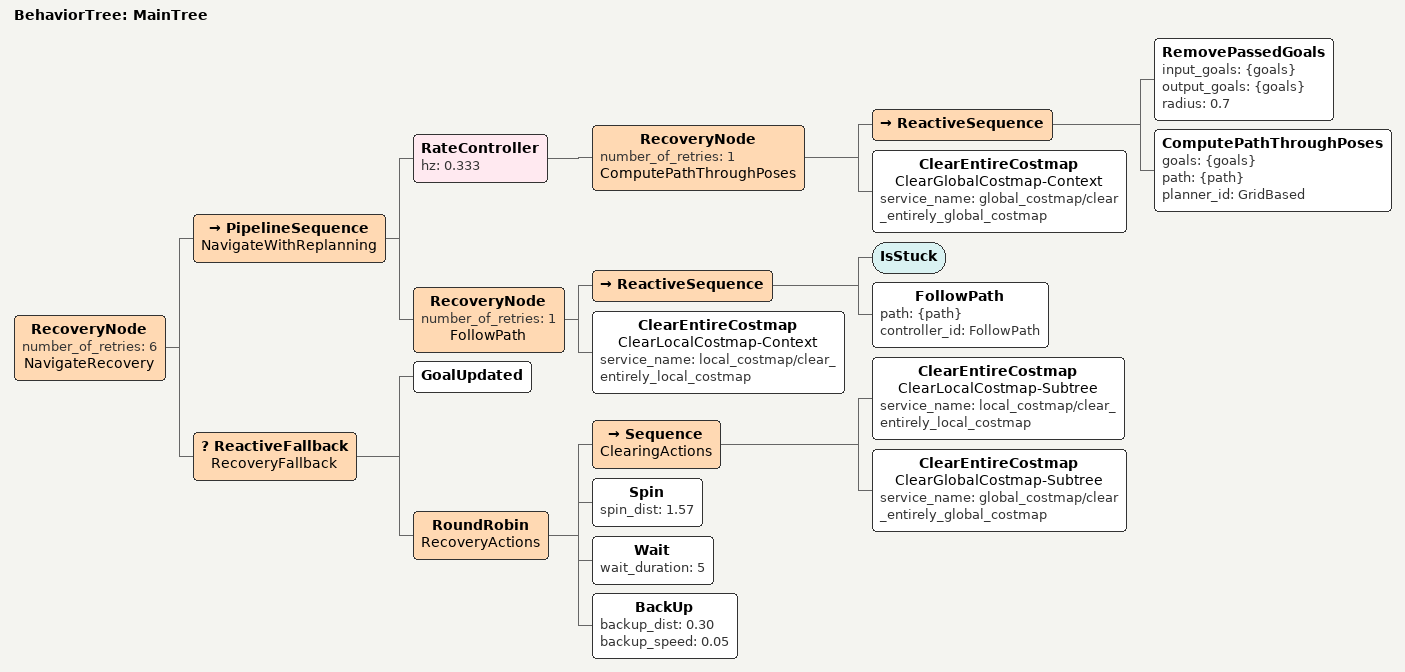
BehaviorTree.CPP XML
<root main_tree_to_execute="MainTree">
  <BehaviorTree ID="MainTree">
    <RecoveryNode number_of_retries="6" name="NavigateRecovery">
      <PipelineSequence name="NavigateWithReplanning">
        <RateController hz="0.333">
          <RecoveryNode number_of_retries="1" name="ComputePathThroughPoses">
            <ReactiveSequence>
              <RemovePassedGoals input_goals="{goals}" output_goals="{goals}" radius="0.7"/>
              <ComputePathThroughPoses goals="{goals}" path="{path}" planner_id="GridBased"/>
            </ReactiveSequence>
            <ClearEntireCostmap name="ClearGlobalCostmap-Context" service_name="global_costmap/clear_entirely_global_costmap"/>
          </RecoveryNode>
        </RateController>

        <!-- Add the IsStuck condition before FollowPath -->
        <RecoveryNode number_of_retries="1" name="FollowPath">
          <ReactiveSequence>
            <!-- Check if the robot is stuck -->
            <IsStuck/>
            <!-- Proceed to follow the path if not stuck -->
            <FollowPath path="{path}" controller_id="FollowPath"/>
          </ReactiveSequence>
          <ClearEntireCostmap name="ClearLocalCostmap-Context" service_name="local_costmap/clear_entirely_local_costmap"/>
        </RecoveryNode>
      </PipelineSequence>

      <ReactiveFallback name="RecoveryFallback">
        <GoalUpdated/>
        <RoundRobin name="RecoveryActions">
          <Sequence name="ClearingActions">
            <ClearEntireCostmap name="ClearLocalCostmap-Subtree" service_name="local_costmap/clear_entirely_local_costmap"/>
            <ClearEntireCostmap name="ClearGlobalCostmap-Subtree" service_name="global_costmap/clear_entirely_global_costmap"/>
          </Sequence>
          <Spin spin_dist="1.57"/>
          <Wait wait_duration="5"/>
          <BackUp backup_dist="0.30" backup_speed="0.05"/>
        </RoundRobin>
      </ReactiveFallback>
    </RecoveryNode>
  </BehaviorTree>
</root>
